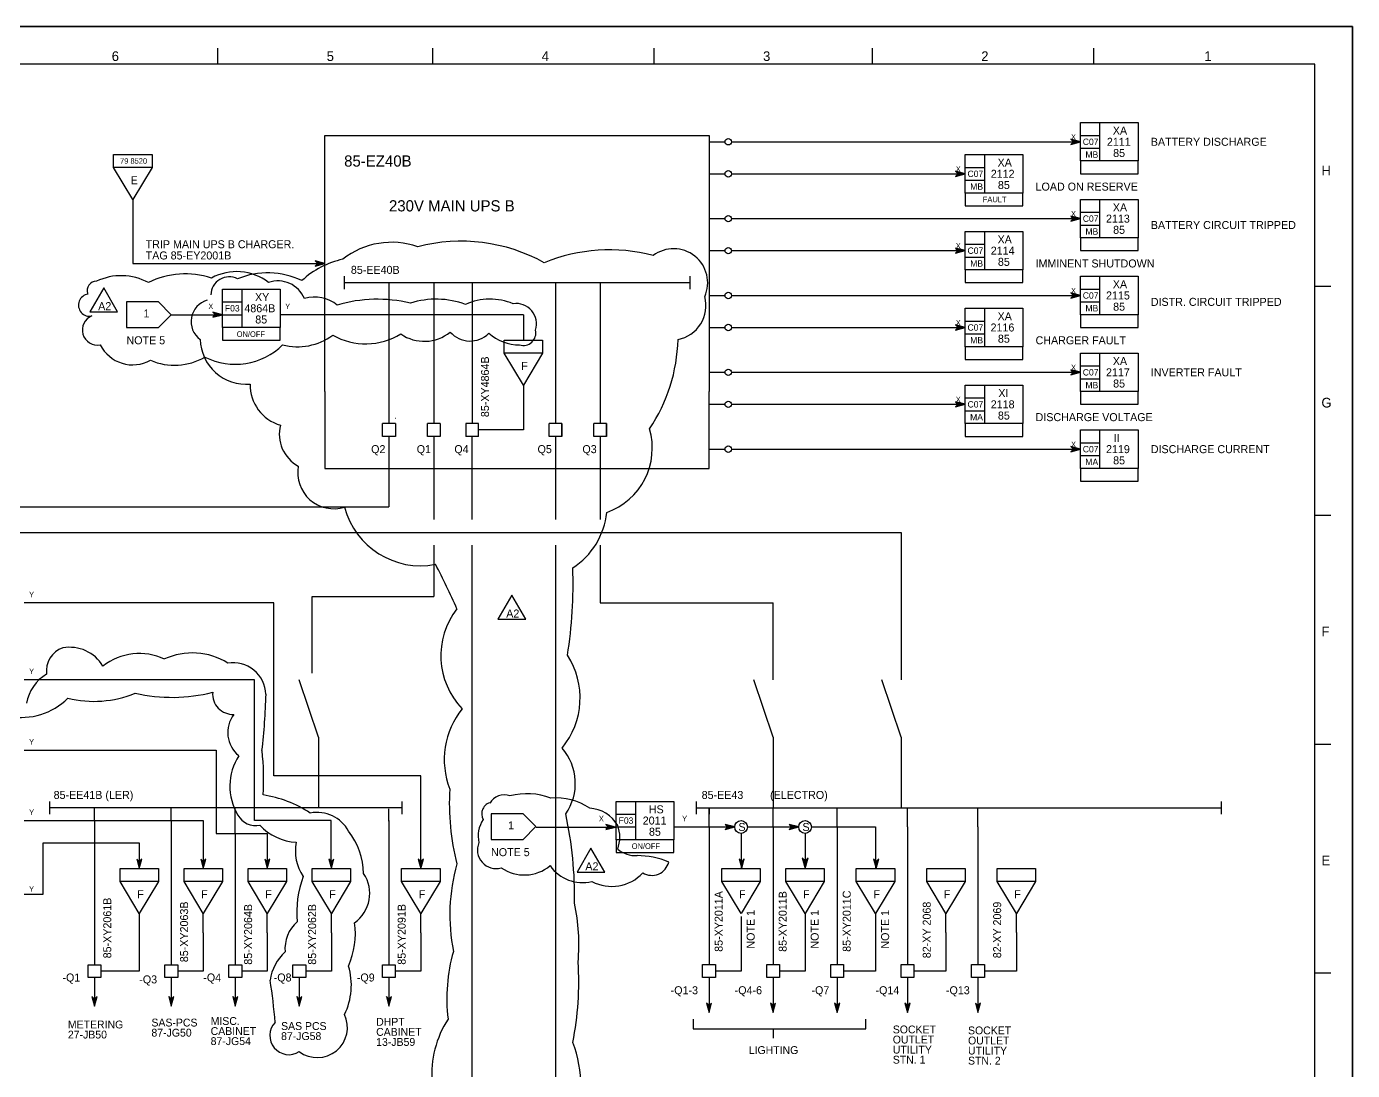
# Model space of a CAD drawing. Extents: x 0 to 841, y 0 to 594.
# Drawn here: x 426.8 to 841, y 267.9 to 594 of the extents above; entities that cross this region are included whole.
import ezdxf

# ---------------------------------------------------------------- set-up
doc = ezdxf.new("R2010")
doc.units = 0
for name, color, linetype in [('1', 7, 'Continuous'), ('12', 7, 'Continuous'), ('34', 7, 'Continuous'), ('45', 7, 'Continuous'), ('46', 7, 'Continuous'), ('47', 7, 'Continuous'), ('48', 7, 'Continuous'), ('50', 7, 'Continuous'), ('51', 7, 'Continuous'), ('53', 7, 'Continuous'), ('9', 7, 'Continuous')]:
    doc.layers.add(name, color=color, linetype=linetype)

msp = doc.modelspace()

# ---------------------------------------------------------------- linework, layer by layer
at = {"layer": '1'}
for p, q in [((486.46, 587.26), (486.46, 582.23)), ((553.61, 587.26), (553.61, 582.23)), ((622.78, 587.26), (622.78, 582.23)), ((690.94, 587.26), (690.94, 582.23)), ((760.1, 587.26), (760.1, 582.23)), ((829.26, 582.23), (10.33, 582.23)), ((829.26, 112.01), (829.26, 582.23)), ((834.27, 512.76), (829.26, 512.76)), ((834.27, 441.28), (829.26, 441.28)), ((834.27, 369.8), (829.26, 369.8)), ((834.27, 298.32), (829.26, 298.32))]:
    msp.add_line(p, q, dxfattribs=at)
at = {"layer": '12'}
for p, q in [((520, 560), (640, 560)), ((520, 480), (520, 560)), ((640, 560), (640, 480)), ((526, 516), (526, 512)), ((526, 514), (634, 514)), ((540, 514), (540, 470)), ((554, 514), (554, 470)), ((566, 514), (566, 470)), ((592, 514), (592, 470)), ((606, 514), (606, 470)), ((634, 516), (634, 512)), ((458, 508), (458, 500)), ((468, 508), (458, 508)), ((462, 508), (462, 508)), ((472, 504), (468, 508)), ((468, 500), (472, 504)), ((582, 504), (506, 504)), ((582, 504), (582, 496)), ((458, 500), (468, 500)), ((576, 496), (588, 496)), ((576, 492), (576, 496)), ((588, 496), (588, 492)), ((588, 492), (576, 492)), ((582, 482), (576, 492)), ((588, 492), (582, 482)), ((582, 482), (582, 468)), ((520, 480), (520, 456)), ((640, 456), (640, 480)), ((538, 466), (538, 470)), ((542, 470), (538, 470)), ((542, 470), (542, 466)), ((552, 466), (552, 470)), ((556, 470), (552, 470)), ((556, 470), (556, 466)), ((564, 470), (564, 466)), ((568, 470), (564, 470)), ((568, 466), (568, 470)), ((590, 466), (590, 470)), ((594, 470), (590, 470)), ((594, 466), (594, 470)), ((594, 470), (594, 466)), ((604, 466), (604, 470)), ((608, 470), (604, 470)), ((608, 466), (608, 470)), ((608, 470), (608, 466)), ((542, 466), (538, 466)), ((540, 466), (540, 444)), ((556, 466), (552, 466)), ((554, 466), (554, 448)), ((568, 466), (564, 466)), ((566, 440), (566, 466)), ((582, 468), (568, 468)), ((594, 466), (590, 466)), ((592, 466), (592, 450)), ((608, 466), (604, 466)), ((606, 466), (606, 440)), ((520, 456), (640, 456)), ((564, 456), (567, 456)), ((567, 456), (568, 456)), ((584, 456), (587, 456)), ((584, 456), (587, 456)), ((587, 456), (588, 456)), ((587, 456), (588, 456)), ((554, 448), (554, 440)), ((592, 450), (592, 440)), ((326, 444), (540, 444)), ((274, 436), (564, 436)), ((564, 436), (576, 436)), ((576, 436), (590, 436)), ((590, 436), (624, 436)), ((624, 436), (660, 436)), ((660, 436), (700, 436)), ((700, 436), (700, 390)), ((554, 432), (554, 416)), ((566, 260), (566, 432)), ((592, 432), (592, 224)), ((606, 432), (606, 414)), ((516, 392), (516, 416)), ((516, 416), (554, 416)), ((504, 414), (426, 414)), ((504, 360), (504, 414)), ((606, 414), (660, 414)), ((660, 390), (660, 414)), ((498, 390), (426, 390)), ((498, 346), (498, 390)), ((518, 372), (512, 390)), ((660, 372), (654, 390)), ((700, 372), (694, 390)), ((518, 372), (518, 350)), ((660, 372), (660, 350)), ((700, 372), (700, 350)), ((549.97, 360), (504, 360)), ((549.97, 332.98), (549.97, 360)), ((434, 352), (434, 348)), ((544, 350), (434, 350)), ((448, 346), (448, 350)), ((472, 346), (472, 350)), ((492, 342), (492, 350)), ((540, 345.83), (540, 349.61)), ((544, 352), (544, 348)), ((571.9, 348.13), (571.9, 340.13)), ((581.9, 348.13), (571.9, 348.13)), ((575.9, 348.13), (575.9, 348.13)), ((585.9, 344.13), (581.9, 348.13)), ((636, 352), (636, 348)), ((636, 350), (800, 350)), ((640, 348), (640, 350)), ((640, 350), (640, 348)), ((640, 344), (640, 348)), ((660, 344), (660, 350)), ((680, 344), (680, 350)), ((702, 344), (702, 350)), ((724, 344), (724, 350)), ((800, 352), (800, 348)), ((448, 346), (448, 300.97)), ((472, 346), (472, 300.98)), ((521.97, 346), (498, 346)), ((521.97, 332.98), (521.97, 346)), ((540, 346), (539.97, 300.98)), ((581.9, 340.13), (585.9, 344.13)), ((640, 344), (640, 301)), ((660, 344), (660, 301)), ((680, 344), (680, 301)), ((702, 344), (702, 301)), ((724, 344), (724, 301)), ((492, 342), (492, 300.98)), ((571.9, 340.13), (581.9, 340.13)), ((456.01, 330.98), (468.01, 330.98)), ((456.01, 326.98), (456.01, 330.98)), ((468.01, 330.98), (468.01, 326.98)), ((476, 330.98), (488, 330.98)), ((476, 326.98), (476, 330.98)), ((488, 330.98), (488, 326.98)), ((496, 330.98), (508, 330.98)), ((496, 326.98), (496, 330.98)), ((508, 330.98), (508, 326.98)), ((516, 330.98), (528, 330.98)), ((516, 326.98), (516, 330.98)), ((528, 330.98), (528, 326.98)), ((543.97, 330.98), (555.97, 330.98)), ((543.97, 326.98), (543.97, 330.98)), ((555.97, 330.98), (555.97, 326.98)), ((644, 331), (656, 331)), ((644, 327), (644, 331)), ((656, 331), (656, 327)), ((664, 331), (676, 331)), ((664, 327), (664, 331)), ((676, 331), (676, 327)), ((686, 331), (698, 331)), ((686, 327), (686, 331)), ((698, 331), (698, 327)), ((708, 331), (720, 331)), ((708, 327), (708, 331)), ((720, 331), (720, 327)), ((730, 331), (742, 331)), ((730, 327), (730, 331)), ((742, 331), (742, 327)), ((468.01, 326.98), (456.01, 326.98)), ((462.01, 316.98), (456.01, 326.98)), ((468.01, 326.98), (462.01, 316.98)), ((488, 326.98), (476, 326.98)), ((482, 316.98), (476, 326.98)), ((488, 326.98), (482, 316.98)), ((508, 326.98), (496, 326.98)), ((502, 316.98), (496, 326.98)), ((508, 326.98), (502, 316.98)), ((528, 326.98), (516, 326.98)), ((522, 316.98), (516, 326.98)), ((528, 326.98), (522, 316.98)), ((555.97, 326.98), (543.97, 326.98)), ((549.97, 316.98), (543.97, 326.98)), ((555.97, 326.98), (549.97, 316.98)), ((656, 327), (644, 327)), ((650, 317), (644, 327)), ((656, 327), (650, 317)), ((676, 327), (664, 327)), ((670, 317), (664, 327)), ((676, 327), (670, 317)), ((698, 327), (686, 327)), ((692, 317), (686, 327)), ((698, 327), (692, 317)), ((720, 327), (708, 327)), ((714, 317), (708, 327)), ((720, 327), (714, 317)), ((742, 327), (730, 327)), ((736, 317), (730, 327)), ((742, 327), (736, 317)), ((462.01, 316.98), (462, 298.97)), ((462.01, 316.98), (462.01, 316.98)), ((482, 316.98), (482, 316.98)), ((482, 310.98), (482, 316.98)), ((502, 316.98), (502, 316.98)), ((502, 310.98), (502, 316.98)), ((522, 316.98), (522, 316.98)), ((522, 310.98), (522, 316.98)), ((549.97, 316.98), (549.97, 316.98)), ((549.97, 310.98), (549.97, 316.98)), ((650, 316), (650, 299)), ((650, 315), (650, 315)), ((670, 317), (670, 299)), ((670, 315), (670, 315)), ((692, 317), (692, 299)), ((692, 315), (692, 315)), ((714, 311), (714, 317)), ((736, 311), (736, 317)), ((482, 310.98), (482, 298.98)), ((502, 310.98), (502, 298.98)), ((522, 310.98), (522, 298.98)), ((549.97, 310.98), (549.97, 298.98)), ((714, 311), (714, 299)), ((736, 311), (736, 299)), ((446, 300.97), (449, 300.97)), ((446, 296.97), (446, 300.97)), ((449, 300.97), (450, 300.97)), ((450, 300.97), (450, 296.97)), ((462, 298.97), (450, 298.97)), ((450, 298.97), (450, 298.97)), ((470, 300.98), (473, 300.98)), ((470, 296.98), (470, 300.98)), ((473, 300.98), (474, 300.98)), ((474, 300.98), (474, 296.98)), ((482, 298.98), (474, 298.98)), ((474, 298.98), (474, 298.98)), ((490, 300.98), (493, 300.98)), ((490, 296.98), (490, 300.98)), ((490, 300.98), (493, 300.98)), ((490, 296.98), (490, 300.98)), ((493, 300.98), (494, 300.98)), ((493, 300.98), (494, 300.98)), ((494, 300.98), (494, 296.98)), ((494, 300.98), (494, 296.98)), ((502, 298.98), (494, 298.98)), ((494, 298.98), (494, 298.98)), ((510, 300.98), (513, 300.98)), ((510, 296.98), (510, 300.98)), ((510, 300.98), (513, 300.98)), ((510, 296.98), (510, 300.98)), ((513, 300.98), (514, 300.98)), ((513, 300.98), (514, 300.98)), ((514, 300.98), (514, 296.98)), ((514, 300.98), (514, 296.98)), ((522, 298.98), (514, 298.98)), ((514, 298.98), (514, 298.98)), ((537.97, 300.98), (540.97, 300.98)), ((537.97, 296.98), (537.97, 300.98)), ((537.97, 300.98), (540.97, 300.98)), ((537.97, 296.98), (537.97, 300.98)), ((540.97, 300.98), (541.97, 300.98)), ((540.97, 300.98), (541.97, 300.98)), ((541.97, 300.98), (541.97, 296.98)), ((541.97, 300.98), (541.97, 296.98)), ((549.97, 298.98), (541.97, 298.98)), ((541.97, 298.98), (541.97, 298.98)), ((638, 301), (641, 301)), ((638, 297), (638, 301)), ((641, 301), (642, 301)), ((642, 301), (642, 297)), ((650, 299), (642, 299)), ((642, 299), (642, 299)), ((658, 301), (661, 301)), ((658, 297), (658, 301)), ((658, 301), (661, 301)), ((658, 297), (658, 301)), ((661, 301), (662, 301)), ((661, 301), (662, 301)), ((662, 301), (662, 297)), ((662, 301), (662, 297)), ((670, 299), (662, 299)), ((662, 299), (662, 299)), ((678, 301), (681, 301)), ((678, 297), (678, 301)), ((678, 301), (681, 301)), ((678, 297), (678, 301)), ((681, 301), (682, 301)), ((681, 301), (682, 301)), ((682, 301), (682, 297)), ((682, 301), (682, 297)), ((692, 299), (682, 299)), ((682, 299), (682, 299)), ((700, 301), (703, 301)), ((700, 297), (700, 301)), ((700, 301), (703, 301)), ((700, 297), (700, 301)), ((703, 301), (704, 301)), ((703, 301), (704, 301)), ((704, 301), (704, 297)), ((704, 301), (704, 297)), ((714, 299), (704, 299)), ((704, 299), (704, 299)), ((722, 301), (725, 301)), ((722, 297), (722, 301)), ((722, 301), (725, 301)), ((722, 297), (722, 301)), ((725, 301), (726, 301)), ((725, 301), (726, 301)), ((726, 301), (726, 297)), ((726, 301), (726, 297)), ((736, 299), (726, 299)), ((726, 299), (726, 299)), ((450, 296.97), (446, 296.97)), ((448, 296.97), (448, 288)), ((474, 296.98), (470, 296.98)), ((472, 296.98), (472, 288)), ((494, 296.98), (490, 296.98)), ((494, 296.98), (490, 296.98)), ((492, 296.98), (492, 288)), ((514, 296.98), (510, 296.98)), ((514, 296.98), (510, 296.98)), ((512, 296.98), (512, 288)), ((541.97, 296.98), (537.97, 296.98)), ((541.97, 296.98), (537.97, 296.98)), ((539.97, 296.98), (540, 288)), ((642, 297), (638, 297)), ((640, 297), (640, 286)), ((662, 297), (658, 297)), ((662, 297), (658, 297)), ((660, 297), (660, 286)), ((682, 297), (678, 297)), ((682, 297), (678, 297)), ((680, 297), (680, 286)), ((704, 297), (700, 297)), ((704, 297), (700, 297)), ((702, 297), (702, 286)), ((726, 297), (722, 297)), ((726, 297), (722, 297)), ((724, 297), (724, 286)), ((635, 284), (635, 281)), ((689, 281), (689, 284)), ((635, 281), (689, 281)), ((660, 281), (660, 278))]:
    msp.add_line(p, q, dxfattribs=at)
msp.add_lwpolyline([(0, 594), (841, 594), (841, 0), (0, 0)], close=True, dxfattribs=at)
at = {"layer": '34'}
for p, q in [((448, 290.2), (447.2, 291)), ((447.2, 291), (448, 288)), ((448, 290), (447.4, 290.6)), ((447.4, 290.6), (448, 288.4)), ((448, 289.8), (447.6, 290.2)), ((447.6, 290.2), (448, 288.8)), ((448, 288), (448.8, 291)), ((448.8, 291), (448, 290.2)), ((448, 288.4), (448.6, 290.6)), ((448.6, 290.6), (448, 290)), ((448, 288.8), (448.4, 290.2)), ((448.4, 290.2), (448, 289.8)), ((472, 290.2), (471.2, 291)), ((471.2, 291), (472, 288)), ((472, 290), (471.4, 290.6)), ((471.4, 290.6), (472, 288.4)), ((472, 289.8), (471.6, 290.2)), ((471.6, 290.2), (472, 288.8)), ((472, 288), (472.8, 291)), ((472.8, 291), (472, 290.2)), ((472, 288.4), (472.6, 290.6)), ((472.6, 290.6), (472, 290)), ((472, 288.8), (472.4, 290.2)), ((472.4, 290.2), (472, 289.8)), ((492, 290.2), (491.2, 291)), ((491.2, 291), (492, 288)), ((492, 290), (491.4, 290.6)), ((491.4, 290.6), (492, 288.4)), ((492, 289.8), (491.6, 290.2)), ((491.6, 290.2), (492, 288.8)), ((492, 288), (492.8, 291)), ((492.8, 291), (492, 290.2)), ((492, 288.4), (492.6, 290.6)), ((492.6, 290.6), (492, 290)), ((492, 288.8), (492.4, 290.2)), ((492.4, 290.2), (492, 289.8)), ((512, 290.2), (511.2, 291)), ((511.2, 291), (512, 288)), ((512, 290), (511.4, 290.6)), ((511.4, 290.6), (512, 288.4)), ((512, 289.8), (511.6, 290.2)), ((511.6, 290.2), (512, 288.8)), ((512, 288), (512.8, 291)), ((512.8, 291), (512, 290.2)), ((512, 288.4), (512.6, 290.6)), ((512.6, 290.6), (512, 290)), ((512, 288.8), (512.4, 290.2)), ((512.4, 290.2), (512, 289.8)), ((540, 290.2), (539.2, 291)), ((539.2, 291), (540, 288)), ((540, 290), (539.4, 290.6)), ((539.4, 290.6), (540, 288.4)), ((540, 289.8), (539.6, 290.2)), ((539.6, 290.2), (540, 288.8)), ((540, 288), (540.8, 291)), ((540.8, 291), (540, 290.2)), ((540, 288.4), (540.6, 290.6)), ((540.6, 290.6), (540, 290)), ((540, 288.8), (540.4, 290.2)), ((540.4, 290.2), (540, 289.8)), ((448, 289.6), (447.8, 289.8)), ((447.8, 289.8), (448, 289.2)), ((448, 289.2), (448.2, 289.8)), ((448.2, 289.8), (448, 289.6)), ((472, 289.6), (471.8, 289.8)), ((471.8, 289.8), (472, 289.2)), ((472, 289.2), (472.2, 289.8)), ((472.2, 289.8), (472, 289.6)), ((492, 289.6), (491.8, 289.8)), ((491.8, 289.8), (492, 289.2)), ((492, 289.2), (492.2, 289.8)), ((492.2, 289.8), (492, 289.6)), ((512, 289.6), (511.8, 289.8)), ((511.8, 289.8), (512, 289.2)), ((512, 289.2), (512.2, 289.8)), ((512.2, 289.8), (512, 289.6)), ((540, 289.6), (539.8, 289.8)), ((539.8, 289.8), (540, 289.2)), ((540, 289.2), (540.2, 289.8)), ((540.2, 289.8), (540, 289.6)), ((640, 288.2), (639.2, 289)), ((639.2, 289), (640, 286)), ((640, 288), (639.4, 288.6)), ((639.4, 288.6), (640, 286.4)), ((640, 287.8), (639.6, 288.2)), ((639.6, 288.2), (640, 286.8)), ((640, 287.6), (639.8, 287.8)), ((639.8, 287.8), (640, 287.2)), ((640, 286), (640.8, 289)), ((640.8, 289), (640, 288.2)), ((640, 286.4), (640.6, 288.6)), ((640.6, 288.6), (640, 288)), ((640, 286.8), (640.4, 288.2)), ((640.4, 288.2), (640, 287.8)), ((640, 287.2), (640.2, 287.8)), ((640.2, 287.8), (640, 287.6)), ((660, 288.2), (659.2, 289)), ((659.2, 289), (660, 286)), ((660, 288), (659.4, 288.6)), ((659.4, 288.6), (660, 286.4)), ((660, 287.8), (659.6, 288.2)), ((659.6, 288.2), (660, 286.8)), ((660, 287.6), (659.8, 287.8)), ((659.8, 287.8), (660, 287.2)), ((660, 286), (660.8, 289)), ((660.8, 289), (660, 288.2)), ((660, 286.4), (660.6, 288.6)), ((660.6, 288.6), (660, 288)), ((660, 286.8), (660.4, 288.2)), ((660.4, 288.2), (660, 287.8)), ((660, 287.2), (660.2, 287.8)), ((660.2, 287.8), (660, 287.6)), ((680, 288.2), (679.2, 289)), ((679.2, 289), (680, 286)), ((680, 288), (679.4, 288.6)), ((679.4, 288.6), (680, 286.4)), ((680, 287.8), (679.6, 288.2)), ((679.6, 288.2), (680, 286.8)), ((680, 287.6), (679.8, 287.8)), ((679.8, 287.8), (680, 287.2)), ((680, 286), (680.8, 289)), ((680.8, 289), (680, 288.2)), ((680, 286.4), (680.6, 288.6)), ((680.6, 288.6), (680, 288)), ((680, 286.8), (680.4, 288.2)), ((680.4, 288.2), (680, 287.8)), ((680, 287.2), (680.2, 287.8)), ((680.2, 287.8), (680, 287.6)), ((702, 288.2), (701.2, 289)), ((701.2, 289), (702, 286)), ((702, 288), (701.4, 288.6)), ((701.4, 288.6), (702, 286.4)), ((702, 287.8), (701.6, 288.2)), ((701.6, 288.2), (702, 286.8)), ((702, 287.6), (701.8, 287.8)), ((701.8, 287.8), (702, 287.2)), ((702, 286), (702.8, 289)), ((702.8, 289), (702, 288.2)), ((702, 286.4), (702.6, 288.6)), ((702.6, 288.6), (702, 288)), ((702, 286.8), (702.4, 288.2)), ((702.4, 288.2), (702, 287.8)), ((702, 287.2), (702.2, 287.8)), ((702.2, 287.8), (702, 287.6)), ((724, 288.2), (723.2, 289)), ((723.2, 289), (724, 286)), ((724, 288), (723.4, 288.6)), ((723.4, 288.6), (724, 286.4)), ((724, 287.8), (723.6, 288.2)), ((723.6, 288.2), (724, 286.8)), ((724, 287.6), (723.8, 287.8)), ((723.8, 287.8), (724, 287.2)), ((724, 286), (724.8, 289)), ((724.8, 289), (724, 288.2)), ((724, 286.4), (724.6, 288.6)), ((724.6, 288.6), (724, 288)), ((724, 286.8), (724.4, 288.2)), ((724.4, 288.2), (724, 287.8)), ((724, 287.2), (724.2, 287.8)), ((724.2, 287.8), (724, 287.6))]:
    msp.add_line(p, q, dxfattribs=at)
at = {"layer": '46'}
for p, q in [((756, 558), (753, 558.8)), ((753, 558.8), (753.8, 558)), ((753.8, 558), (753, 557.2)), ((753, 557.2), (756, 558)), ((755.6, 558), (753.4, 558.6)), ((753.4, 558.6), (754, 558)), ((754, 558), (753.4, 557.4)), ((753.4, 557.4), (755.6, 558)), ((755.2, 558), (753.8, 558.4)), ((753.8, 558.4), (754.2, 558)), ((754.2, 558), (753.8, 557.6)), ((753.8, 557.6), (755.2, 558)), ((754.8, 558), (754.2, 558.2)), ((754.2, 558.2), (754.4, 558)), ((754.4, 558), (754.2, 557.8)), ((754.2, 557.8), (754.8, 558)), ((720, 548), (717, 548.8)), ((717, 548.8), (717.8, 548)), ((717.8, 548), (717, 547.2)), ((717, 547.2), (720, 548)), ((719.6, 548), (717.4, 548.6)), ((717.4, 548.6), (718, 548)), ((718, 548), (717.4, 547.4)), ((717.4, 547.4), (719.6, 548)), ((719.2, 548), (717.8, 548.4)), ((717.8, 548.4), (718.2, 548)), ((718.2, 548), (717.8, 547.6)), ((717.8, 547.6), (719.2, 548)), ((718.8, 548), (718.2, 548.2)), ((718.2, 548.2), (718.4, 548)), ((718.4, 548), (718.2, 547.8)), ((718.2, 547.8), (718.8, 548)), ((756, 534), (753, 534.8)), ((753, 534.8), (753.8, 534)), ((755.6, 534), (753.4, 534.6)), ((753.4, 534.6), (754, 534)), ((755.2, 534), (753.8, 534.4)), ((753.8, 534.4), (754.2, 534)), ((753.8, 534), (753, 533.2)), ((753, 533.2), (756, 534)), ((754, 534), (753.4, 533.4)), ((753.4, 533.4), (755.6, 534)), ((754.2, 534), (753.8, 533.6)), ((753.8, 533.6), (755.2, 534)), ((754.8, 534), (754.2, 534.2)), ((754.2, 534.2), (754.4, 534)), ((754.4, 534), (754.2, 533.8)), ((754.2, 533.8), (754.8, 534)), ((720, 524), (717, 524.8)), ((717, 524.8), (717.8, 524)), ((717.8, 524), (717, 523.2)), ((717, 523.2), (720, 524)), ((719.6, 524), (717.4, 524.6)), ((717.4, 524.6), (718, 524)), ((718, 524), (717.4, 523.4)), ((717.4, 523.4), (719.6, 524)), ((719.2, 524), (717.8, 524.4)), ((717.8, 524.4), (718.2, 524)), ((718.2, 524), (717.8, 523.6)), ((717.8, 523.6), (719.2, 524)), ((718.8, 524), (718.2, 524.2)), ((718.2, 524.2), (718.4, 524)), ((718.4, 524), (718.2, 523.8)), ((718.2, 523.8), (718.8, 524)), ((520, 520), (517, 520.8)), ((517, 520.8), (517.8, 520)), ((517.8, 520), (517, 519.2)), ((517, 519.2), (520, 520)), ((519.6, 520), (517.4, 520.6)), ((517.4, 520.6), (518, 520)), ((518, 520), (517.4, 519.4)), ((517.4, 519.4), (519.6, 520)), ((519.2, 520), (517.8, 520.4)), ((517.8, 520.4), (518.2, 520)), ((518.2, 520), (517.8, 519.6)), ((517.8, 519.6), (519.2, 520)), ((518.8, 520), (518.2, 520.2)), ((518.2, 520.2), (518.4, 520)), ((518.4, 520), (518.2, 519.8)), ((518.2, 519.8), (518.8, 520)), ((756, 510), (753, 510.8)), ((753, 510.8), (753.8, 510)), ((753.8, 510), (753, 509.2)), ((753, 509.2), (756, 510)), ((755.6, 510), (753.4, 510.6)), ((753.4, 510.6), (754, 510)), ((754, 510), (753.4, 509.4)), ((753.4, 509.4), (755.6, 510)), ((755.2, 510), (753.8, 510.4)), ((753.8, 510.4), (754.2, 510)), ((754.2, 510), (753.8, 509.6)), ((753.8, 509.6), (755.2, 510)), ((754.8, 510), (754.2, 510.2)), ((754.2, 510.2), (754.4, 510)), ((754.4, 510), (754.2, 509.8)), ((754.2, 509.8), (754.8, 510)), ((488, 504), (485, 504.8)), ((485, 504.8), (485.8, 504)), ((485.8, 504), (485, 503.2)), ((485, 503.2), (488, 504)), ((487.6, 504), (485.4, 504.6)), ((485.4, 504.6), (486, 504)), ((486, 504), (485.4, 503.4)), ((485.4, 503.4), (487.6, 504)), ((487.2, 504), (485.8, 504.4)), ((485.8, 504.4), (486.2, 504)), ((486.2, 504), (485.8, 503.6)), ((485.8, 503.6), (487.2, 504)), ((486.8, 504), (486.2, 504.2)), ((486.2, 504.2), (486.4, 504)), ((486.4, 504), (486.2, 503.8)), ((486.2, 503.8), (486.8, 504)), ((720, 500), (717, 500.8)), ((717, 500.8), (717.8, 500)), ((717.8, 500), (717, 499.2)), ((717, 499.2), (720, 500)), ((719.6, 500), (717.4, 500.6)), ((717.4, 500.6), (718, 500)), ((718, 500), (717.4, 499.4)), ((717.4, 499.4), (719.6, 500)), ((719.2, 500), (717.8, 500.4)), ((717.8, 500.4), (718.2, 500)), ((718.2, 500), (717.8, 499.6)), ((717.8, 499.6), (719.2, 500)), ((718.8, 500), (718.2, 500.2)), ((718.2, 500.2), (718.4, 500)), ((718.4, 500), (718.2, 499.8)), ((718.2, 499.8), (718.8, 500)), ((756, 486), (753, 486.8)), ((753, 486.8), (753.8, 486)), ((753.8, 486), (753, 485.2)), ((753, 485.2), (756, 486)), ((755.6, 486), (753.4, 486.6)), ((753.4, 486.6), (754, 486)), ((754, 486), (753.4, 485.4)), ((753.4, 485.4), (755.6, 486)), ((755.2, 486), (753.8, 486.4)), ((753.8, 486.4), (754.2, 486)), ((754.2, 486), (753.8, 485.6)), ((753.8, 485.6), (755.2, 486)), ((754.8, 486), (754.2, 486.2)), ((754.2, 486.2), (754.4, 486)), ((754.4, 486), (754.2, 485.8)), ((754.2, 485.8), (754.8, 486)), ((720, 476), (717, 476.8)), ((717, 476.8), (717.8, 476)), ((719.6, 476), (717.4, 476.6)), ((717.4, 476.6), (718, 476)), ((719.2, 476), (717.8, 476.4)), ((717.8, 476.4), (718.2, 476)), ((717.8, 476), (717, 475.2)), ((717, 475.2), (720, 476)), ((718, 476), (717.4, 475.4)), ((717.4, 475.4), (719.6, 476)), ((718.2, 476), (717.8, 475.6)), ((717.8, 475.6), (719.2, 476)), ((718.8, 476), (718.2, 476.2)), ((718.2, 476.2), (718.4, 476)), ((718.4, 476), (718.2, 475.8)), ((718.2, 475.8), (718.8, 476)), ((756, 462), (753, 462.8)), ((753, 462.8), (753.8, 462)), ((753.8, 462), (753, 461.2)), ((753, 461.2), (756, 462)), ((755.6, 462), (753.4, 462.6)), ((753.4, 462.6), (754, 462)), ((754, 462), (753.4, 461.4)), ((753.4, 461.4), (755.6, 462)), ((755.2, 462), (753.8, 462.4)), ((753.8, 462.4), (754.2, 462)), ((754.2, 462), (753.8, 461.6)), ((753.8, 461.6), (755.2, 462)), ((754.8, 462), (754.2, 462.2)), ((754.2, 462.2), (754.4, 462)), ((754.4, 462), (754.2, 461.8)), ((754.2, 461.8), (754.8, 462)), ((610.75, 343.96), (607.75, 344.76)), ((607.75, 344.76), (608.55, 343.96)), ((608.55, 343.96), (607.75, 343.16)), ((607.75, 343.16), (610.75, 343.96)), ((610.35, 343.96), (608.15, 344.56)), ((608.15, 344.56), (608.75, 343.96)), ((608.75, 343.96), (608.15, 343.36)), ((608.15, 343.36), (610.35, 343.96)), ((609.95, 343.96), (608.55, 344.36)), ((608.55, 344.36), (608.95, 343.96)), ((608.95, 343.96), (608.55, 343.56)), ((608.55, 343.56), (609.95, 343.96)), ((609.55, 343.96), (608.95, 344.16)), ((608.95, 344.16), (609.15, 343.96)), ((609.15, 343.96), (608.95, 343.76)), ((608.95, 343.76), (609.55, 343.96)), ((648, 344), (645, 344.8)), ((645, 344.8), (645.8, 344)), ((645.8, 344), (645, 343.2)), ((645, 343.2), (648, 344)), ((647.6, 344), (645.4, 344.6)), ((645.4, 344.6), (646, 344)), ((646, 344), (645.4, 343.4)), ((645.4, 343.4), (647.6, 344)), ((647.2, 344), (645.8, 344.4)), ((645.8, 344.4), (646.2, 344)), ((646.2, 344), (645.8, 343.6)), ((645.8, 343.6), (647.2, 344)), ((646.8, 344), (646.2, 344.2)), ((646.2, 344.2), (646.4, 344)), ((646.4, 344), (646.2, 343.8)), ((646.2, 343.8), (646.8, 344)), ((668, 344), (665, 344.8)), ((665, 344.8), (665.8, 344)), ((665.8, 344), (665, 343.2)), ((665, 343.2), (668, 344)), ((667.6, 344), (665.4, 344.6)), ((665.4, 344.6), (666, 344)), ((666, 344), (665.4, 343.4)), ((665.4, 343.4), (667.6, 344)), ((667.2, 344), (665.8, 344.4)), ((665.8, 344.4), (666.2, 344)), ((666.2, 344), (665.8, 343.6)), ((665.8, 343.6), (667.2, 344)), ((666.8, 344), (666.2, 344.2)), ((666.2, 344.2), (666.4, 344)), ((666.4, 344), (666.2, 343.8)), ((666.2, 343.8), (666.8, 344)), ((462.01, 333.18), (461.21, 333.98)), ((461.21, 333.98), (462.01, 330.98)), ((462.01, 332.98), (461.41, 333.58)), ((461.41, 333.58), (462.01, 331.38)), ((462.01, 332.78), (461.61, 333.18)), ((461.61, 333.18), (462.01, 331.78)), ((462.01, 332.58), (461.81, 332.78)), ((461.81, 332.78), (462.01, 332.18)), ((462.01, 330.98), (462.81, 333.98)), ((462.81, 333.98), (462.01, 333.18)), ((462.01, 331.38), (462.61, 333.58)), ((462.61, 333.58), (462.01, 332.98)), ((462.01, 331.78), (462.41, 333.18)), ((462.41, 333.18), (462.01, 332.78)), ((462.01, 332.18), (462.21, 332.78)), ((462.21, 332.78), (462.01, 332.58)), ((482, 333.18), (481.2, 333.98)), ((481.2, 333.98), (482, 330.98)), ((482, 332.98), (481.4, 333.58)), ((481.4, 333.58), (482, 331.38)), ((482, 332.78), (481.6, 333.18)), ((481.6, 333.18), (482, 331.78)), ((482, 332.58), (481.8, 332.78)), ((481.8, 332.78), (482, 332.18)), ((482, 330.98), (482.8, 333.98)), ((482.8, 333.98), (482, 333.18)), ((482, 331.38), (482.6, 333.58)), ((482.6, 333.58), (482, 332.98)), ((482, 331.78), (482.4, 333.18)), ((482.4, 333.18), (482, 332.78)), ((482, 332.18), (482.2, 332.78)), ((482.2, 332.78), (482, 332.58)), ((502, 333.18), (501.2, 333.98)), ((501.2, 333.98), (502, 330.98)), ((502, 332.98), (501.4, 333.58)), ((501.4, 333.58), (502, 331.38)), ((502, 332.78), (501.6, 333.18)), ((501.6, 333.18), (502, 331.78)), ((502, 332.58), (501.8, 332.78)), ((501.8, 332.78), (502, 332.18)), ((502, 330.98), (502.8, 333.98)), ((502.8, 333.98), (502, 333.18)), ((502, 331.38), (502.6, 333.58)), ((502.6, 333.58), (502, 332.98)), ((502, 331.78), (502.4, 333.18)), ((502.4, 333.18), (502, 332.78)), ((502, 332.18), (502.2, 332.78)), ((502.2, 332.78), (502, 332.58)), ((522, 333.18), (521.2, 333.98)), ((521.2, 333.98), (522, 330.98)), ((522, 332.98), (521.4, 333.58)), ((521.4, 333.58), (522, 331.38)), ((522, 332.78), (521.6, 333.18)), ((521.6, 333.18), (522, 331.78)), ((522, 332.58), (521.8, 332.78)), ((521.8, 332.78), (522, 332.18)), ((522, 330.98), (522.8, 333.98)), ((522.8, 333.98), (522, 333.18)), ((522, 331.38), (522.6, 333.58)), ((522.6, 333.58), (522, 332.98)), ((522, 331.78), (522.4, 333.18)), ((522.4, 333.18), (522, 332.78)), ((522, 332.18), (522.2, 332.78)), ((522.2, 332.78), (522, 332.58)), ((549.97, 333.18), (549.17, 333.98)), ((549.17, 333.98), (549.97, 330.98)), ((549.97, 332.98), (549.37, 333.58)), ((549.37, 333.58), (549.97, 331.38)), ((549.97, 332.78), (549.57, 333.18)), ((549.57, 333.18), (549.97, 331.78)), ((549.97, 332.58), (549.77, 332.78)), ((549.77, 332.78), (549.97, 332.18)), ((549.97, 330.98), (550.77, 333.98)), ((550.77, 333.98), (549.97, 333.18)), ((549.97, 331.38), (550.57, 333.58)), ((550.57, 333.58), (549.97, 332.98)), ((549.97, 331.78), (550.37, 333.18)), ((550.37, 333.18), (549.97, 332.78)), ((549.97, 332.18), (550.17, 332.78)), ((550.17, 332.78), (549.97, 332.58)), ((650.2, 333.2), (649.4, 334)), ((649.4, 334), (650.2, 331)), ((650.2, 333), (649.6, 333.6)), ((649.6, 333.6), (650.2, 331.4)), ((650.2, 332.8), (649.8, 333.2)), ((649.8, 333.2), (650.2, 331.8)), ((650.2, 332.6), (650, 332.8)), ((650, 332.8), (650.2, 332.2)), ((650.2, 331), (651, 334)), ((651, 334), (650.2, 333.2)), ((650.2, 331.4), (650.8, 333.6)), ((650.8, 333.6), (650.2, 333)), ((650.2, 331.8), (650.6, 333.2)), ((650.6, 333.2), (650.2, 332.8)), ((650.2, 332.2), (650.4, 332.8)), ((650.4, 332.8), (650.2, 332.6)), ((670, 333.49), (669.09, 334.4)), ((669.09, 334.4), (670, 331)), ((670, 333.27), (669.32, 333.95)), ((669.32, 333.95), (670, 331.45)), ((670, 333.04), (669.55, 333.49)), ((669.55, 333.49), (670, 331.91)), ((670, 332.81), (669.77, 333.04)), ((669.77, 333.04), (670, 332.36)), ((670, 331), (670.91, 334.4)), ((670.91, 334.4), (670, 333.49)), ((670, 331.45), (670.68, 333.95)), ((670.68, 333.95), (670, 333.27)), ((670, 331.91), (670.45, 333.49)), ((670.45, 333.49), (670, 333.04)), ((670, 332.36), (670.23, 333.04)), ((670.23, 333.04), (670, 332.81)), ((692.2, 333.2), (691.4, 334)), ((691.4, 334), (692.2, 331)), ((692.2, 333), (691.6, 333.6)), ((691.6, 333.6), (692.2, 331.4)), ((692.2, 332.8), (691.8, 333.2)), ((691.8, 333.2), (692.2, 331.8)), ((692.2, 332.6), (692, 332.8)), ((692, 332.8), (692.2, 332.2)), ((692.2, 331), (693, 334)), ((693, 334), (692.2, 333.2)), ((692.2, 331.4), (692.8, 333.6)), ((692.8, 333.6), (692.2, 333)), ((692.2, 331.8), (692.6, 333.2)), ((692.6, 333.2), (692.2, 332.8)), ((692.2, 332.2), (692.4, 332.8)), ((692.4, 332.8), (692.2, 332.6))]:
    msp.add_line(p, q, dxfattribs=at)
for points in [[(647, 558), (756, 558)], [(647, 548), (720, 548)], [(460, 540), (460, 520), (520, 520)], [(647, 534), (756, 534)], [(647, 524), (720, 524)], [(647, 510), (756, 510)], [(472, 504), (488, 504)], [(647, 500), (720, 500)], [(647, 486), (756, 486)], [(647, 476), (720, 476)], [(647, 462), (756, 462)], [(426, 368), (486, 368), (486, 342), (502, 342), (502, 330.98)], [(426, 346), (482, 346), (482, 330.98)], [(585.99, 343.96), (610.75, 343.96)], [(629, 344), (648, 344)], [(652, 344), (668, 344)], [(672, 344), (692, 344), (692, 331)], [(650, 342), (650, 331)], [(670, 342), (670, 333.4)], [(426, 323), (432, 323), (432, 339), (462, 339), (462.01, 330.98)]]:
    msp.add_lwpolyline(points, dxfattribs=at)
at = {"layer": '47'}
for p, q in [((640, 558), (645, 558)), ((640, 548), (645, 548)), ((640, 534), (645, 534)), ((640, 524), (645, 524)), ((640, 510), (645, 510)), ((640, 500), (645, 500)), ((640, 486), (645, 486)), ((640, 476), (645, 476)), ((640, 462), (645, 462))]:
    msp.add_line(p, q, dxfattribs=at)
for centre in [(646, 558), (646, 548), (646, 534), (646, 524), (646, 510), (646, 500), (646, 486), (646, 476), (646, 462)]:
    msp.add_circle(centre, 1, dxfattribs=at)
at = {"layer": '48'}
for p, q in [((756, 564), (774, 564)), ((756, 552), (756, 564)), ((762, 564), (762, 552)), ((774, 564), (774, 552)), ((756, 560), (762, 560)), ((756, 556), (762, 556)), ((720, 554), (738, 554)), ((720, 542), (720, 554)), ((726, 554), (726, 542)), ((738, 554), (738, 542)), ((774, 552), (756, 552)), ((756, 552), (756, 548)), ((774, 548), (774, 552)), ((720, 550), (726, 550)), ((756, 548), (774, 548)), ((720, 546), (726, 546)), ((738, 542), (720, 542)), ((720, 542), (720, 538)), ((738, 538), (738, 542)), ((756, 540), (774, 540)), ((756, 528), (756, 540)), ((762, 540), (762, 528)), ((774, 540), (774, 528)), ((720, 538), (738, 538)), ((756, 536), (762, 536)), ((756, 532), (762, 532)), ((720, 530), (738, 530)), ((720, 518), (720, 530)), ((726, 530), (726, 518)), ((738, 530), (738, 518)), ((774, 528), (756, 528)), ((756, 528), (756, 524)), ((774, 524), (774, 528)), ((720, 526), (726, 526)), ((720, 522), (726, 522)), ((756, 524), (774, 524)), ((738, 518), (720, 518)), ((720, 518), (720, 514)), ((738, 514), (738, 518)), ((720, 514), (738, 514)), ((756, 516), (774, 516)), ((756, 504), (756, 516)), ((762, 516), (762, 504)), ((774, 516), (774, 504)), ((488, 512), (506, 512)), ((488, 500), (488, 512)), ((494, 512), (494, 500)), ((506, 512), (506, 500)), ((756, 512), (762, 512)), ((488, 508), (494, 508)), ((720, 506), (738, 506)), ((720, 494), (720, 506)), ((726, 506), (726, 494)), ((738, 506), (738, 494)), ((756, 508), (762, 508)), ((488, 504), (494, 504)), ((720, 502), (726, 502)), ((774, 504), (756, 504)), ((756, 504), (756, 500)), ((774, 500), (774, 504)), ((506, 500), (488, 500)), ((488, 500), (488, 496)), ((506, 496), (506, 500)), ((720, 498), (726, 498)), ((756, 500), (774, 500)), ((488, 496), (506, 496)), ((738, 494), (720, 494)), ((720, 494), (720, 490)), ((738, 490), (738, 494)), ((720, 490), (738, 490)), ((756, 492), (774, 492)), ((756, 480), (756, 492)), ((762, 492), (762, 480)), ((774, 492), (774, 480)), ((756, 488), (762, 488)), ((720, 482), (738, 482)), ((720, 470), (720, 482)), ((726, 482), (726, 470)), ((738, 482), (738, 470)), ((756, 484), (762, 484)), ((720, 478), (726, 478)), ((774, 480), (756, 480)), ((756, 480), (756, 476)), ((774, 476), (774, 480)), ((720, 474), (726, 474)), ((756, 476), (774, 476)), ((738, 470), (720, 470)), ((720, 470), (720, 466)), ((738, 466), (738, 470)), ((720, 466), (738, 466)), ((756, 468), (774, 468)), ((756, 456), (756, 468)), ((756, 464), (762, 464)), ((762, 468), (762, 456)), ((774, 468), (774, 456)), ((756, 460), (762, 460)), ((774, 456), (756, 456)), ((756, 456), (756, 452)), ((774, 452), (774, 456)), ((756, 452), (774, 452)), ((611, 352), (629, 352)), ((611, 340), (611, 352)), ((611, 348), (617, 348)), ((617, 352), (617, 340)), ((629, 352), (629, 340)), ((611, 344), (617, 344)), ((629, 340), (611, 340)), ((611, 340), (611, 336)), ((629, 336), (629, 340)), ((611, 336), (629, 336))]:
    msp.add_line(p, q, dxfattribs=at)
for centre in [(650, 344), (670, 344)]:
    msp.add_circle(centre, 2, dxfattribs=at)
at = {"layer": '50'}
for points in [[(450.92, 512.35), (446.59, 504.85), (455.25, 504.85)], [(578.39, 416.36), (574.06, 408.86), (582.72, 408.86)], [(603.11, 337.4), (598.78, 329.9), (607.44, 329.9)]]:
    msp.add_lwpolyline(points, close=True, dxfattribs=at)
at = {"layer": '51'}
for centre, radius, start, end in [((540.84, 501.97), 24.64, 70.6902, 128.2396), ((562.51, 473.42), 53.54, 60.9163, 104.6311), ((608.79, 471.46), 52.79, 74.9399, 112.5656), ((628.93, 513.95), 10.65, 336.0108, 127.1375), ((531.6, 494.19), 27.79, 102.4887, 132.63), ((448.65, 511.48), 2.95, 90.3576, 196.8889), ((456.36, 498.27), 17.92, 61.6123, 115.558), ((476.4, 490.94), 25.81, 71.6422, 116.5313), ((490.1, 510.1), 5.73, 62.7253, 179.2163), ((492.39, 501.14), 16.31, 52.2152, 118.788), ((502.13, 492.56), 24.51, 64.2565, 112.5604), ((505.32, 505.53), 9, 22.8112, 109.0622), ((446.48, 506.98), 3.47, 97.5883, 282.4222), ((516.86, 498.46), 11.04, 50.7278, 107.0788), ((628.24, 506.84), 10.79, 281.0349, 14.9688), ((485.07, 501.85), 6.9, 105.238, 234.1579), ((536.41, 464.27), 44.55, 76.6328, 106.3829), ((554.74, 482.01), 26.83, 69.9081, 107.4267), ((571.61, 490.2), 18.65, 67.3292, 114.2197), ((579.74, 501.1), 6.38, 342.5023, 98.454), ((448.93, 499.2), 4.72, 111.2382, 280.9801), ((511.45, 512.53), 18.55, 255.4631, 306.3139), ((532.72, 516.09), 21.18, 240.9469, 301.2156), ((551.02, 508.52), 12.83, 235.2075, 309.2561), ((565.35, 504.03), 8.26, 221.2639, 314.9167), ((580.75, 509.05), 14.48, 228.6402, 270.2372), ((581.96, 498.34), 3.95, 252.9418, 12.3022), ((459.98, 499.71), 11.38, 206.8922, 298.8933), ((495.38, 496.62), 14.35, 181.4833, 274.9801), ((492, 509.62), 21.1, 243.3332, 314.5197), ((578.14, 497.58), 52.18, 325.985, 358.535), ((473, 507.3), 19.09, 246.7953, 299.9395), ((509.62, 482.02), 13, 178.6591, 254.2641), ((517.2, 466.72), 11.46, 165.9109, 241.0745), ((542.33, 462.59), 9, 91.0017, 91.9966), ((600.91, 462.35), 21.36, 289.4696, 16.4422), ((522.81, 454.7), 11.32, 169.8649, 287.1263), ((549.83, 450.07), 24.48, 194.6596, 281.1134), ((584.76, 444.58), 23.38, 302.8353, 354.1705), ((334.99, 312.12), 247.36, 23.8452, 27.4243), ((450.96, 420.2), 146.56, 351.1431, 1.8518), ((579.96, 397.48), 23.76, 141.9641, 224.1672), ((440.47, 392.82), 7.48, 108.5142, 188.2851), ((440.29, 388), 12.11, 31.0636, 100.4689), ((462.06, 379.63), 18.54, 65.1799, 127.9163), ((478.57, 377.27), 21.08, 58.2796, 114.4525), ((491.24, 384.96), 10.36, 2.7223, 98.8476), ((575.23, 384.28), 24.49, 320.3726, 33.0255), ((439.74, 380.41), 13.15, 120.5071, 170.3233), ((447.75, 417.78), 34.55, 256.4694, 292.0688), ((472.18, 436.05), 51.57, 257.1701, 284.3185), ((491.26, 385.5), 6.35, 174.8082, 272.5113), ((294.27, 391.4), 207.41, 353.4763, 358.3547), ((425.11, 398.87), 20.67, 259.7463, 314.7457), ((498.87, 373.51), 9.25, 142.3858, 231.5162), ((582.39, 365.05), 25.13, 140.8363, 201.4849), ((581.42, 357.64), 16.8, 325.1905, 40.9959), ((507.78, 356.74), 17.49, 146.9971, 211.0614), ((431.3, 359.35), 69.56, 355.5926, 7.0106), ((495.36, 318.07), 36.32, 56.4588, 81.6189), ((633.27, 351.11), 74.41, 176.351, 194.5266), ((575.98, 348.8), 5.21, 69.8454, 149.4724), ((583.11, 333.06), 21.31, 69.4888, 104.4839), ((592.15, 334.14), 18.95, 56.1666, 94.7567), ((517.56, 337.41), 11.14, 28.2375, 101.0577), ((572.6, 348.11), 3.62, 100.4513, 210.3138), ((475.07, 321.97), 122.94, 359.171, 12.247), ((602.1, 339.09), 10.8, 29.9695, 86.8012), ((498.35, 350.75), 6.33, 208.6743, 282.4257), ((511.81, 355.53), 16.32, 222.1684, 267.2638), ((576.64, 341.22), 8.78, 144.7661, 194.0004), ((601.68, 340.78), 10.45, 339.2334, 20.7666), ((509.92, 329), 22.18, 1.2175, 38.08), ((525.11, 336.55), 14.34, 169.256, 214.005), ((573.43, 336.79), 5.79, 156.4572, 286.5904), ((617.12, 343.98), 8.93, 230.6001, 272.5203), ((617.28, 316.49), 58.27, 164.1032, 191.2235), ((582.28, 341.62), 12.62, 235.2823, 309.7714), ((600.43, 338.86), 12.24, 214.5553, 283.8895), ((617.48, 309.75), 25.31, 66.9466, 89.9269), ((622.12, 334.31), 5.43, 238.826, 346.4251), ((542.95, 317.37), 31.75, 159.4164, 185.3986), ((522.77, 323.22), 11.23, 305.3503, 33.84), ((609.59, 338.67), 13.25, 242.0034, 317.1881), ((534.19, 307.1), 65.14, 355.3394, 11.5951), ((518.5, 306.05), 10.98, 130.6579, 185.7504), ((504.65, 310.61), 24.85, 336.1176, 7.9999), ((517.89, 293.75), 15.23, 132.6801, 170.9761), ((612.23, 290.38), 54.16, 164.1804, 186.7941), ((507.55, 294.6), 20.7, 333.7726, 16.7027), ((502.14, 295.67), 97.17, 348.7576, 3.6163), ((363.04, 272.81), 141.75, 4.0981, 9.4761), ((508.74, 278.83), 5.96, 136.4056, 302.8), ((517.59, 281.41), 9.44, 233.5097, 25.3617), ((585.2, 266.7), 31.84, 147.153, 184.0132), ((560.66, 262.8), 39.33, 339.2596, 20.7404)]:
    msp.add_arc(centre, radius, start, end, dxfattribs=at)
at = {"layer": '53'}
for p, q in [((454, 554), (466, 554)), ((454, 550), (454, 554)), ((466, 554), (466, 550)), ((466, 550), (454, 550)), ((460, 540), (454, 550)), ((466, 550), (460, 540))]:
    msp.add_line(p, q, dxfattribs=at)
at = {"layer": '9'}
msp.add_lwpolyline([(0, 0), (841, 0), (841, 594), (0, 594)], close=True, dxfattribs=at)

# ---------------------------------------------------------------- texts
at = {"layer": '1'}
for s, p in [('6', (453.4, 583.23)), ('5', (520.56, 583.23)), ('4', (587.72, 583.23)), ('3', (656.88, 583.23)), ('2', (725.04, 583.23)), ('1', (794.71, 583.23)), ('H', (831.31, 547.49)), ('G', (831.31, 475.01)), ('F', (831.31, 403.53)), ('E', (831.31, 332.04))]:
    msp.add_text(s, height=3.02, dxfattribs=at).set_placement(p)
at = {"layer": '12'}
for s, height, p in [('BATTERY DISCHARGE', 2.5, (778, 556.75)), ('79 8520', 1.75, (456, 551.13)), ('85-EZ40B', 3.5, (526, 550.25)), ('LOAD ON RESERVE', 2.5, (742, 542.75)), ('230V MAIN UPS B', 3.5, (540, 536.25)), ('BATTERY CIRCUIT TRIPPED', 2.5, (778, 530.75)), ('TRIP MAIN UPS B CHARGER. ', 2.5, (464, 524.75)), ('TAG 85-EY2001B', 2.5, (464, 521.25)), ('85-EE40B', 2.5, (528.1, 516.75)), ('IMMINENT SHUTDOWN', 2.5, (742, 518.75)), ('1', 2.5, (463.33, 503.13)), ('DISTR. CIRCUIT TRIPPED', 2.5, (778, 506.75)), ('NOTE 5', 2.5, (458, 494.75)), ('CHARGER FAULT', 2.5, (742, 494.75)), ('F', 2.5, (581.34, 486.75)), ('INVERTER FAULT', 2.5, (778, 484.75)), ('DISCHARGE VOLTAGE', 2.5, (742, 470.75)), ('Q2', 2.5, (534.43, 460.75)), ('Q1', 2.5, (548.68, 460.75)), ('Q4', 2.5, (560.43, 460.75)), ('Q5', 2.5, (586.42, 460.75)), ('Q3', 2.5, (600.43, 460.75)), ('DISCHARGE CURRENT', 2.5, (778, 460.75)), ('85-EE41B (LER)', 2.5, (435.25, 352.75)), ('85-EE43         (ELECTRO)', 2.5, (637.69, 352.75)), ('1', 2.5, (577.23, 343.26)), ('NOTE 5', 2.5, (571.89, 334.88)), ('F', 2.5, (461.36, 321.73)), ('F', 2.5, (481.34, 321.73)), ('F', 2.5, (501.34, 321.73)), ('F', 2.5, (521.34, 321.73)), ('F', 2.5, (549.32, 321.73)), ('F', 2.5, (649.34, 321.75)), ('F', 2.5, (669.34, 321.75)), ('F', 2.5, (691.34, 321.75)), ('F', 2.5, (713.34, 321.75)), ('F', 2.5, (735.34, 321.75)), ('-Q1', 2.5, (438, 295.72)), ('-Q4', 2.5, (482, 295.73)), ('-Q8', 2.5, (504, 295.73)), ('-Q9', 2.5, (529.97, 295.73)), ('-Q3', 2.5, (462, 295.14)), ('-Q1-3', 2.5, (628, 291.75)), ('-Q4-6', 2.5, (648, 291.75)), ('-Q7', 2.5, (672, 291.75)), ('-Q14', 2.5, (692, 291.75)), ('-Q13', 2.5, (714, 291.75)), ('METERING ', 2.45, (439.7, 281.08)), ('SAS-PCS ', 2.45, (465.8, 281.68)), ('MISC.', 2.45, (484.3, 282.17)), ('SAS PCS', 2.45, (506.3, 280.6)), ('DHPT', 2.45, (536, 281.92)), ('SOCKET', 2.45, (697.4, 279.53)), ('SOCKET', 2.45, (720.9, 279.23)), ('27-JB50', 2.45, (439.7, 277.93)), ('87-JG50', 2.45, (465.8, 278.53)), ('87-JG54', 2.45, (484.3, 275.88)), ('CABINET ', 2.45, (484.3, 279.03)), ('87-JG58', 2.45, (506.3, 277.45)), ('CABINET ', 2.45, (536, 278.77)), ('13-JB59', 2.45, (536, 275.63)), ('OUTLET', 2.45, (697.4, 276.38)), ('OUTLET ', 2.45, (720.9, 276.08)), ('LIGHTING', 2.45, (652.4, 273.08)), ('UTILITY ', 2.45, (697.4, 273.23)), ('UTILITY ', 2.45, (720.9, 272.93)), ('STN. 1', 2.45, (697.4, 270.08)), ('STN. 2', 2.45, (720.9, 269.78))]:
    msp.add_text(s, height=height, dxfattribs=at).set_placement(p)
for s, p in [('85-XY4864B', (571.25, 472)), ('85-XY2011A', (644.25, 305)), ('85-XY2011B', (664.25, 305)), ('85-XY2011C', (684.25, 305)), ('85-XY2061B', (453.25, 302.97)), ('85-XY2063B', (477.25, 301.76)), ('85-XY2064B', (497.25, 300.98)), ('85-XY2062B', (517.25, 300.98)), ('85-XY2091B', (545.22, 300.98)), ('82-XY 2068', (709.25, 303)), ('82-XY 2069', (731.25, 303)), ('NOTE 1', (654.25, 306)), ('NOTE 1', (674.25, 306)), ('NOTE 1', (696.25, 306))]:
    msp.add_text(s, height=2.5, rotation=90, dxfattribs=at).set_placement(p)
at = {"layer": '45'}
for s, p in [('X', (753.07, 558.63)), ('X', (717.07, 548.63)), ('X', (753.07, 534.63)), ('X', (717.07, 524.63)), ('X', (753.07, 510.63)), ('X', (483.58, 505.74)), ('Y', (507.58, 505.74)), ('X', (717.07, 500.63)), ('X', (753.07, 486.63)), ('X', (717.07, 476.63)), ('X', (753.07, 462.63)), ('Y', (427.58, 415.74)), ('Y', (427.58, 391.74)), ('Y', (427.58, 369.74)), ('Y', (427.58, 347.74)), ('X', (605.58, 345.74)), ('Y', (631.58, 345.74)), ('Y', (427.58, 323.74))]:
    msp.add_text(s, height=1.75, dxfattribs=at).set_placement(p)
at = {"layer": '50'}
for s, height, p in [('2111', 2.5, (764.28, 556.75)), ('XA', 2.5, (766.13, 560.25)), ('C07', 2, (756.75, 557)), ('85', 2.5, (766.23, 553.25)), ('XA', 2.5, (730.13, 550.25)), ('MB', 2, (757.58, 553)), ('C07', 2, (720.75, 547)), ('2112', 2.5, (728, 546.75)), ('MB', 2, (721.58, 543)), ('85', 2.5, (730.23, 543.25)), ('FAULT', 1.75, (725.52, 539.13)), ('XA', 2.5, (766.13, 536.25)), ('C07', 2, (756.75, 533)), ('2113', 2.5, (764, 532.75)), ('MB', 2, (757.58, 529)), ('85', 2.5, (766.23, 529.25)), ('XA', 2.5, (730.13, 526.25)), ('C07', 2, (720.75, 523)), ('2114', 2.5, (728, 522.75)), ('MB', 2, (721.58, 519)), ('85', 2.5, (730.23, 519.25)), ('XA', 2.5, (766.13, 512.25)), ('XY', 2.5, (498.15, 508.25)), ('C07', 2, (756.75, 509)), ('2115', 2.5, (764, 508.75)), ('A2', 2.5, (449.17, 505.41)), ('F03', 2, (488.75, 505)), ('4864B', 2.5, (494.83, 504.75)), ('MB', 2, (757.58, 505)), ('85', 2.5, (766.23, 505.25)), ('85', 2.5, (498.23, 501.25)), ('2116', 2.5, (727.94, 498.75)), ('XA', 2.5, (730.13, 502.25)), ('ON/OFF', 1.75, (492.44, 497.05)), ('C07', 2, (720.75, 499)), ('85', 2.5, (730.23, 495.25)), ('MB', 2, (721.58, 495)), ('XA', 2.5, (766.13, 488.25)), ('C07', 2, (756.75, 485)), ('2117', 2.5, (764, 484.75)), ('XI', 2.5, (730.37, 478.25)), ('MB', 2, (757.58, 481)), ('85', 2.5, (766.23, 481.25)), ('C07', 2, (720.75, 475)), ('2118', 2.5, (728, 474.75)), ('MA', 2, (721.55, 471)), ('85', 2.5, (730.23, 471.25)), ('II', 2.5, (766.37, 464.25)), ('C07', 2, (756.75, 461)), ('2119', 2.5, (764, 460.75)), ('MA', 2, (757.55, 457)), ('85', 2.5, (766.23, 457.25)), ('A2', 2.5, (576.64, 409.41)), ('HS', 2.5, (621.18, 348.25)), ('F03', 2, (611.75, 345)), ('2011', 2.5, (619.28, 344.75)), ('S', 2.5, (649.16, 342.75)), ('S', 2.5, (669.16, 342.75)), ('85', 2.5, (621.23, 341.25)), ('ON/OFF', 1.75, (615.84, 337.13)), ('A2', 2.5, (601.36, 330.46))]:
    msp.add_text(s, height=height, dxfattribs=at).set_placement(p)
at = {"layer": '53'}
msp.add_text('E', height=2.5, dxfattribs=at).set_placement((459.3, 544.75))

doc.saveas('drawing.dxf')
